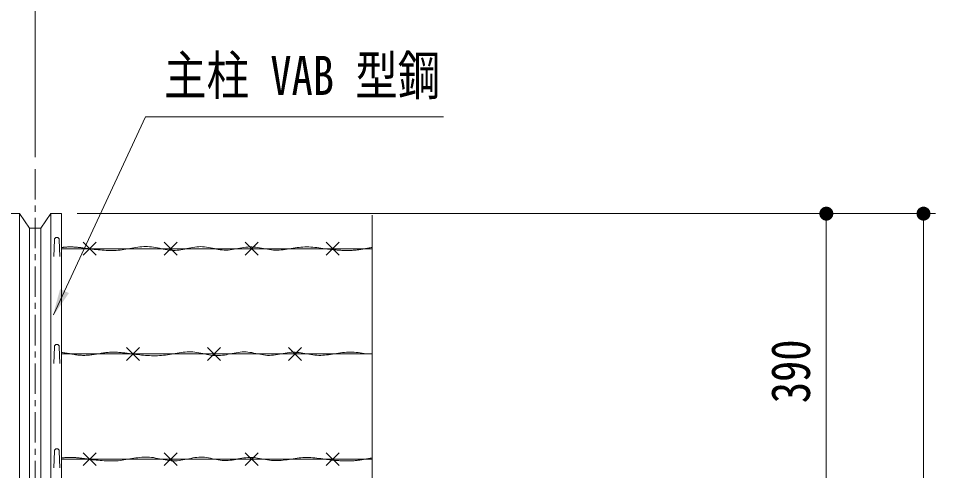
# Model space of a CAD drawing. Units: millimetres, scale not verified. Extents: x -4455 to 4455, y -3150 to 3150.
# Drawn here: x -1514 to -381, y 1175 to 1733 of the extents above; entities that cross this region are included whole.
import ezdxf
from ezdxf.enums import TextEntityAlignment as Align

# ---------------------------------------------------------------- set-up
doc = ezdxf.new("R2010")
doc.units = ezdxf.units.MM
doc.header["$LTSCALE"] = 30
doc.linetypes.add('USER1', pattern=[2, 1.25, -0.25, 0.25, -0.25])
doc.linetypes.add('USER2', pattern=[1.125, 0.75, -0.125, 0.125, -0.125])
for name, color, linetype, lineweight in [('0-0_D-STR-TXT', 3, 'Continuous', 13), ('0-2_D-STR1', 1, 'Continuous', 18), ('0-5_D-STR2', 1, 'Continuous', 13), ('0-6_D-STR-DIM', 4, 'Continuous', 13), ('0-7_D-BMK', 2, 'USER2', 13), ('0-E_SUNPOU', 1, 'Continuous', 18)]:
    doc.layers.add(name, color=color, linetype=linetype, lineweight=lineweight)
doc.styles.add('ＭＳ ゴシック', font='')
doc.styles.get('ＭＳ ゴシック').set_extended_font_data('MS Gothic')

# ---------------------------------------------------------------- blocks, each defined once
blk = doc.blocks.new('M1')
at = {"layer": '0-E_SUNPOU'}
blk.add_line((-7.5, 0), (-57.86, 0), dxfattribs=at)
for points in [[(0, 0), (-7.5, 0), (-7.44, 0.94)], [(0, 0), (-7.44, -0.94), (-7.5, 0)], [(0, 0), (-7.44, 0.94), (-7.26, 1.87)], [(0, 0), (-7.26, -1.87), (-7.44, -0.94)], [(0, 0), (-7.26, 1.87), (-6.97, 2.76)], [(0, 0), (-6.97, -2.76), (-7.26, -1.87)], [(0, 0), (-6.97, 2.76), (-6.57, 3.61)], [(0, 0), (-6.57, -3.61), (-6.97, -2.76)], [(0, 0), (-6.57, 3.61), (-6.07, 4.41)], [(0, 0), (-6.07, -4.41), (-6.57, -3.61)], [(0, 0), (-6.07, 4.41), (-5.47, 5.13)], [(0, 0), (-5.47, -5.13), (-6.07, -4.41)], [(0, 0), (-5.47, 5.13), (-4.78, 5.78)], [(0, 0), (-4.78, -5.78), (-5.47, -5.13)], [(0, 0), (-4.78, 5.78), (-4.02, 6.33)], [(0, 0), (-4.02, -6.33), (-4.78, -5.78)], [(0, 0), (-4.02, 6.33), (-3.19, 6.79)], [(0, 0), (-3.19, -6.79), (-4.02, -6.33)], [(0, 0), (-3.19, 6.79), (-2.32, 7.13)], [(0, 0), (-2.32, -7.13), (-3.19, -6.79)], [(0, 0), (-2.32, 7.13), (-1.41, 7.37)], [(0, 0), (-1.41, -7.37), (-2.32, -7.13)], [(0, 0), (-1.41, 7.37), (-0.47, 7.49)], [(0, 0), (-0.47, -7.49), (-1.41, -7.37)], [(0, 0), (-0.47, 7.49), (0.47, 7.49)], [(0, 0), (0.47, -7.49), (-0.47, -7.49)], [(0, 0), (0.47, 7.49), (1.41, 7.37)], [(0, 0), (1.41, 7.37), (2.32, 7.13)], [(0, 0), (2.32, 7.13), (3.19, 6.79)], [(0, 0), (3.19, 6.79), (4.02, 6.33)], [(0, 0), (4.02, 6.33), (4.78, 5.78)], [(0, 0), (4.78, 5.78), (5.47, 5.13)], [(0, 0), (5.47, 5.13), (6.07, 4.41)], [(0, 0), (6.07, 4.41), (6.57, 3.61)], [(0, 0), (6.57, 3.61), (6.97, 2.76)], [(0, 0), (6.97, 2.76), (7.26, 1.87)], [(0, 0), (7.26, 1.87), (7.44, 0.94)], [(0, 0), (7.44, 0.94), (7.5, 0)], [(0, 0), (1.41, -7.37), (0.47, -7.49)], [(0, 0), (2.32, -7.13), (1.41, -7.37)], [(0, 0), (3.19, -6.79), (2.32, -7.13)], [(0, 0), (4.02, -6.33), (3.19, -6.79)], [(0, 0), (4.78, -5.78), (4.02, -6.33)], [(0, 0), (5.47, -5.13), (4.78, -5.78)], [(0, 0), (6.07, -4.41), (5.47, -5.13)], [(0, 0), (6.57, -3.61), (6.07, -4.41)], [(0, 0), (6.97, -2.76), (6.57, -3.61)], [(0, 0), (7.26, -1.87), (6.97, -2.76)], [(0, 0), (7.44, -0.94), (7.26, -1.87)], [(0, 0), (7.5, 0), (7.44, -0.94)]]:
    blk.add_solid(points, dxfattribs=at)

msp = doc.modelspace()

# ---------------------------------------------------------------- linework, layer by layer
at = {"layer": '0-0_D-STR-TXT', "color": 7, "lineweight": 9}
msp.add_lwpolyline([(-988.73, 1611.09), (-1356.87, 1611.09), (-1470.33, 1366.95)], dxfattribs=at)
at = {"layer": '0-0_D-STR-TXT', "color": 7}
msp.add_solid([(-1471.3, 1364.87), (-1462.2, 1398.68), (-1451.33, 1393.63)], dxfattribs=at)
at = {"layer": '0-2_D-STR1'}
for p, q in [((-1512.49, 1491.72), (-1512.5, -362.99)), ((-1473.51, 1491.72), (-1473.52, -362.99)), ((-1473.51, 1491.72), (-1460.51, 1491.72)), ((-1460.51, 1491.72), (-1460.52, -362.99)), ((-1500.01, 1473.92), (-1500.02, -362.99)), ((-1486.01, 1473.92), (-1486.02, -362.99)), ((-1470.03, 1438.86), (-1469.28, 1459.36)), ((-1462.53, 1438.86), (-1463.28, 1459.36)), ((-1470.03, 1306.87), (-1469.28, 1327.37)), ((-1462.53, 1306.87), (-1463.28, 1327.37)), ((-1470.03, 1178), (-1469.28, 1198.5)), ((-1462.53, 1178), (-1463.28, 1198.5))]:
    msp.add_line(p, q, dxfattribs=at)
for points in [[(-1500.01, 1473.92), (-1512.49, 1491.72), (-1525.51, 1491.72)], [(-1500.01, 1473.92), (-1486.01, 1473.92), (-1473.51, 1491.72)]]:
    msp.add_lwpolyline(points, dxfattribs=at)
for centre in [(-1466.28, 1459.36), (-1466.28, 1327.37), (-1466.28, 1198.5)]:
    msp.add_arc(centre, 3, 0, 180, dxfattribs=at)
at = {"layer": '0-5_D-STR2'}
for p, q in [((-1433.63, 1456.35), (-1417.77, 1440.49)), ((-1417.77, 1456.35), (-1433.63, 1440.49)), ((-1333.63, 1456.35), (-1317.77, 1440.49)), ((-1317.77, 1456.35), (-1333.63, 1440.49)), ((-1233.63, 1456.35), (-1217.77, 1440.49)), ((-1217.77, 1456.35), (-1233.63, 1440.49)), ((-1133.63, 1456.35), (-1117.77, 1440.49)), ((-1117.77, 1456.35), (-1133.63, 1440.49)), ((-1460.51, 1448.42), (-1076.85, 1448.42)), ((-1380.05, 1326.45), (-1364.19, 1310.58)), ((-1364.19, 1326.45), (-1380.05, 1310.58)), ((-1280.05, 1326.45), (-1264.19, 1310.58)), ((-1264.19, 1326.45), (-1280.05, 1310.58)), ((-1180.05, 1326.45), (-1164.19, 1310.58)), ((-1164.19, 1326.45), (-1180.05, 1310.58)), ((-1460.51, 1318.52), (-1076.85, 1318.52)), ((-1433.63, 1196.54), (-1417.77, 1180.68)), ((-1417.77, 1196.54), (-1433.63, 1180.68)), ((-1333.63, 1196.54), (-1317.77, 1180.68)), ((-1317.77, 1196.54), (-1333.63, 1180.68)), ((-1233.63, 1196.54), (-1217.77, 1180.68)), ((-1217.77, 1196.54), (-1233.63, 1180.68)), ((-1133.63, 1196.54), (-1117.77, 1180.68)), ((-1117.77, 1196.54), (-1133.63, 1180.68)), ((-1460.51, 1188.61), (-1076.85, 1188.61))]:
    msp.add_line(p, q, dxfattribs=at)
for points in [[(-1453.21, 1450.58), (-1453.88, 1450.54), (-1454.54, 1450.5), (-1455.2, 1450.45), (-1455.87, 1450.4), (-1456.53, 1450.34), (-1457.19, 1450.27), (-1457.86, 1450.2), (-1458.52, 1450.13), (-1459.18, 1450.05), (-1459.85, 1449.97), (-1460.51, 1449.88)], [(-1427.32, 1448.42), (-1427.99, 1448.52), (-1428.65, 1448.62), (-1429.32, 1448.72), (-1429.98, 1448.82), (-1430.64, 1448.92), (-1431.31, 1449.01), (-1431.97, 1449.11), (-1432.64, 1449.2), (-1433.3, 1449.3), (-1433.96, 1449.39), (-1434.63, 1449.48), (-1435.29, 1449.57), (-1435.96, 1449.66), (-1436.62, 1449.74), (-1437.28, 1449.82), (-1437.95, 1449.9), (-1438.61, 1449.98), (-1439.28, 1450.05), (-1439.94, 1450.12), (-1440.6, 1450.19), (-1441.27, 1450.25), (-1441.93, 1450.31), (-1442.59, 1450.36), (-1443.26, 1450.41), (-1443.92, 1450.46), (-1444.59, 1450.5), (-1445.25, 1450.54), (-1445.91, 1450.58), (-1446.58, 1450.6), (-1447.24, 1450.63), (-1447.9, 1450.65), (-1448.57, 1450.66), (-1449.23, 1450.67), (-1449.9, 1450.67), (-1450.56, 1450.66), (-1451.22, 1450.65), (-1451.89, 1450.63), (-1452.55, 1450.61), (-1453.21, 1450.58)], [(-1325.05, 1446.5), (-1327.48, 1446.74), (-1329.9, 1447.07), (-1332.32, 1447.48), (-1334.74, 1447.95), (-1337.16, 1448.45), (-1339.58, 1448.95), (-1342, 1449.45), (-1344.42, 1449.92), (-1346.84, 1450.33), (-1349.27, 1450.67), (-1351.69, 1450.92), (-1354.11, 1451.05), (-1356.54, 1451.07), (-1358.97, 1451), (-1361.39, 1450.83), (-1363.82, 1450.6), (-1366.25, 1450.3), (-1368.69, 1449.95), (-1371.12, 1449.56), (-1373.55, 1449.15), (-1375.99, 1448.72), (-1378.42, 1448.3), (-1380.86, 1447.89), (-1383.3, 1447.5), (-1385.74, 1447.15), (-1388.18, 1446.85), (-1390.62, 1446.61), (-1393.07, 1446.43), (-1395.51, 1446.32), (-1397.95, 1446.26), (-1400.4, 1446.26), (-1402.84, 1446.3), (-1405.29, 1446.39), (-1407.74, 1446.51), (-1410.18, 1446.68), (-1412.63, 1446.87), (-1415.08, 1447.09), (-1417.53, 1447.33), (-1419.98, 1447.58)], [(-1230.42, 1450.5), (-1232.86, 1450.28), (-1235.29, 1449.97), (-1237.72, 1449.58), (-1240.15, 1449.14), (-1242.58, 1448.68), (-1245.02, 1448.22), (-1247.45, 1447.78), (-1249.88, 1447.39), (-1252.31, 1447.07), (-1254.73, 1446.83), (-1257.16, 1446.71), (-1259.58, 1446.73), (-1262.01, 1446.9), (-1264.43, 1447.19), (-1266.85, 1447.58), (-1269.27, 1448.05), (-1271.69, 1448.55), (-1274.11, 1449.07), (-1276.53, 1449.58), (-1278.95, 1450.05), (-1281.37, 1450.45), (-1283.79, 1450.75), (-1286.21, 1450.94), (-1288.63, 1450.98), (-1291.06, 1450.88), (-1293.49, 1450.66), (-1295.91, 1450.34), (-1298.34, 1449.95), (-1300.77, 1449.5), (-1303.2, 1449.01), (-1305.63, 1448.51), (-1308.06, 1448.02), (-1310.49, 1447.56), (-1312.92, 1447.14), (-1315.35, 1446.79), (-1317.78, 1446.54), (-1320.21, 1446.39), (-1322.63, 1446.38), (-1325.05, 1446.5)], [(-1135.47, 1448.42), (-1137.91, 1448.79), (-1140.36, 1449.14), (-1142.8, 1449.48), (-1145.24, 1449.8), (-1147.68, 1450.08), (-1150.12, 1450.31), (-1152.56, 1450.49), (-1155, 1450.62), (-1157.44, 1450.67), (-1159.87, 1450.64), (-1162.31, 1450.53), (-1164.75, 1450.33), (-1167.19, 1450.07), (-1169.63, 1449.75), (-1172.06, 1449.39), (-1174.5, 1449.01), (-1176.94, 1448.61), (-1179.37, 1448.22), (-1181.81, 1447.84), (-1184.24, 1447.49), (-1186.68, 1447.19), (-1189.11, 1446.94), (-1191.54, 1446.77), (-1193.97, 1446.68), (-1196.41, 1446.69), (-1198.84, 1446.81), (-1201.27, 1447.04), (-1203.7, 1447.35), (-1206.13, 1447.73), (-1208.56, 1448.15), (-1210.98, 1448.59), (-1213.41, 1449.03), (-1215.84, 1449.46), (-1218.27, 1449.85), (-1220.7, 1450.18), (-1223.13, 1450.43), (-1225.56, 1450.58), (-1227.99, 1450.61), (-1230.42, 1450.5)], [(-1419.98, 1447.58), (-1422.43, 1447.86), (-1424.87, 1448.13), (-1427.32, 1448.42)], [(-1122.55, 1447.02), (-1123.72, 1447.13), (-1124.9, 1447.25), (-1126.07, 1447.37), (-1127.25, 1447.49), (-1128.42, 1447.62), (-1129.6, 1447.75), (-1130.77, 1447.88), (-1131.95, 1448.01), (-1133.12, 1448.15), (-1134.3, 1448.28), (-1135.47, 1448.42)], [(-1076.85, 1449.94), (-1078.02, 1449.76), (-1079.19, 1449.57), (-1080.36, 1449.38), (-1081.52, 1449.18), (-1082.69, 1448.98), (-1083.86, 1448.77), (-1085.03, 1448.57), (-1086.2, 1448.36), (-1087.37, 1448.16), (-1088.54, 1447.96), (-1089.71, 1447.77), (-1090.88, 1447.59), (-1092.05, 1447.41), (-1093.22, 1447.24), (-1094.39, 1447.08), (-1095.56, 1446.94), (-1096.73, 1446.8), (-1097.91, 1446.68), (-1099.08, 1446.58), (-1100.25, 1446.49), (-1101.42, 1446.42), (-1102.59, 1446.36), (-1103.77, 1446.31), (-1104.94, 1446.28), (-1106.11, 1446.26), (-1107.28, 1446.25), (-1108.46, 1446.26), (-1109.63, 1446.27), (-1110.81, 1446.29), (-1111.98, 1446.33), (-1113.15, 1446.37), (-1114.33, 1446.43), (-1115.5, 1446.49), (-1116.68, 1446.56), (-1117.85, 1446.64), (-1119.02, 1446.73), (-1120.2, 1446.82), (-1121.37, 1446.92), (-1122.55, 1447.02)], [(-1430.2, 1316.84), (-1431.65, 1316.79), (-1433.09, 1316.77), (-1434.54, 1316.78), (-1435.98, 1316.84), (-1437.42, 1316.93), (-1438.87, 1317.06), (-1440.31, 1317.23), (-1441.75, 1317.42), (-1443.2, 1317.63), (-1444.64, 1317.86), (-1446.08, 1318.11), (-1447.52, 1318.37), (-1448.97, 1318.63), (-1450.41, 1318.9), (-1451.85, 1319.16), (-1453.3, 1319.42), (-1454.74, 1319.66), (-1456.18, 1319.89), (-1457.62, 1320.1), (-1459.07, 1320.29), (-1460.51, 1320.44), (-1460.51, 1320.44)], [(-1373.74, 1318.52), (-1375.19, 1318.73), (-1376.64, 1318.95), (-1378.09, 1319.16), (-1379.54, 1319.37), (-1380.99, 1319.57), (-1382.44, 1319.76), (-1383.89, 1319.94), (-1385.34, 1320.11), (-1386.78, 1320.26), (-1388.23, 1320.39), (-1389.68, 1320.51), (-1391.13, 1320.61), (-1392.58, 1320.68), (-1394.03, 1320.74), (-1395.48, 1320.76), (-1396.93, 1320.76), (-1398.38, 1320.73), (-1399.82, 1320.67), (-1401.27, 1320.57), (-1402.72, 1320.45), (-1404.17, 1320.31), (-1405.62, 1320.14), (-1407.06, 1319.96), (-1408.51, 1319.76), (-1409.96, 1319.54), (-1411.41, 1319.32), (-1412.85, 1319.09), (-1414.3, 1318.86), (-1415.75, 1318.62), (-1417.19, 1318.39), (-1418.64, 1318.16), (-1420.09, 1317.93), (-1421.53, 1317.72), (-1422.98, 1317.53), (-1424.42, 1317.35), (-1425.87, 1317.18), (-1427.31, 1317.04), (-1428.76, 1316.93), (-1430.2, 1316.84)], [(-1366.39, 1317.68), (-1368.84, 1317.95), (-1371.29, 1318.23), (-1373.74, 1318.52)], [(-1271.47, 1316.59), (-1273.89, 1316.83), (-1276.32, 1317.17), (-1278.74, 1317.58), (-1281.16, 1318.04), (-1283.58, 1318.54), (-1286, 1319.05), (-1288.42, 1319.55), (-1290.84, 1320.01), (-1293.26, 1320.43), (-1295.68, 1320.77), (-1298.1, 1321.02), (-1300.53, 1321.15), (-1302.95, 1321.17), (-1305.38, 1321.09), (-1307.81, 1320.93), (-1310.24, 1320.69), (-1312.67, 1320.39), (-1315.1, 1320.04), (-1317.53, 1319.65), (-1319.97, 1319.24), (-1322.4, 1318.82), (-1324.84, 1318.39), (-1327.28, 1317.98), (-1329.72, 1317.59), (-1332.16, 1317.24), (-1334.6, 1316.94), (-1337.04, 1316.7), (-1339.48, 1316.53), (-1341.92, 1316.41), (-1344.37, 1316.36), (-1346.81, 1316.35), (-1349.26, 1316.4), (-1351.71, 1316.48), (-1354.15, 1316.61), (-1356.6, 1316.77), (-1359.05, 1316.96), (-1361.5, 1317.18), (-1363.94, 1317.42), (-1366.39, 1317.68)], [(-1176.84, 1320.6), (-1179.27, 1320.38), (-1181.7, 1320.06), (-1184.14, 1319.68), (-1186.57, 1319.24), (-1189, 1318.78), (-1191.43, 1318.32), (-1193.86, 1317.88), (-1196.29, 1317.49), (-1198.72, 1317.16), (-1201.15, 1316.93), (-1203.58, 1316.81), (-1206, 1316.83), (-1208.42, 1317), (-1210.84, 1317.29), (-1213.26, 1317.68), (-1215.68, 1318.14), (-1218.1, 1318.65), (-1220.52, 1319.17), (-1222.94, 1319.67), (-1225.36, 1320.14), (-1227.78, 1320.54), (-1230.2, 1320.85), (-1232.63, 1321.03), (-1235.05, 1321.07), (-1237.48, 1320.97), (-1239.9, 1320.75), (-1242.33, 1320.44), (-1244.76, 1320.04), (-1247.19, 1319.59), (-1249.62, 1319.11), (-1252.05, 1318.61), (-1254.48, 1318.12), (-1256.91, 1317.65), (-1259.34, 1317.24), (-1261.77, 1316.89), (-1264.19, 1316.63), (-1266.62, 1316.49), (-1269.05, 1316.47), (-1271.47, 1316.59)], [(-1081.89, 1318.52), (-1084.33, 1318.88), (-1086.77, 1319.24), (-1089.21, 1319.58), (-1091.65, 1319.89), (-1094.09, 1320.17), (-1096.53, 1320.41), (-1098.97, 1320.59), (-1101.41, 1320.71), (-1103.85, 1320.76), (-1106.29, 1320.74), (-1108.73, 1320.62), (-1111.17, 1320.43), (-1113.6, 1320.16), (-1116.04, 1319.84), (-1118.48, 1319.49), (-1120.92, 1319.1), (-1123.35, 1318.71), (-1125.79, 1318.31), (-1128.22, 1317.94), (-1130.66, 1317.59), (-1133.09, 1317.28), (-1135.52, 1317.04), (-1137.96, 1316.86), (-1140.39, 1316.77), (-1142.82, 1316.79), (-1145.25, 1316.91), (-1147.68, 1317.14), (-1150.11, 1317.45), (-1152.54, 1317.82), (-1154.97, 1318.24), (-1157.4, 1318.68), (-1159.83, 1319.13), (-1162.26, 1319.56), (-1164.69, 1319.94), (-1167.12, 1320.27), (-1169.55, 1320.52), (-1171.98, 1320.67), (-1174.41, 1320.7), (-1176.84, 1320.6)], [(-1453.21, 1190.77), (-1453.88, 1190.74), (-1454.54, 1190.69), (-1455.2, 1190.64), (-1455.87, 1190.59), (-1456.53, 1190.53), (-1457.19, 1190.46), (-1457.86, 1190.39), (-1458.52, 1190.32), (-1459.18, 1190.24), (-1459.85, 1190.16), (-1460.51, 1190.07)], [(-1427.32, 1188.61), (-1427.99, 1188.71), (-1428.65, 1188.81), (-1429.32, 1188.91), (-1429.98, 1189.01), (-1430.64, 1189.11), (-1431.31, 1189.21), (-1431.97, 1189.3), (-1432.64, 1189.4), (-1433.3, 1189.49), (-1433.96, 1189.58), (-1434.63, 1189.67), (-1435.29, 1189.76), (-1435.96, 1189.85), (-1436.62, 1189.93), (-1437.28, 1190.01), (-1437.95, 1190.09), (-1438.61, 1190.17), (-1439.28, 1190.24), (-1439.94, 1190.31), (-1440.6, 1190.38), (-1441.27, 1190.44), (-1441.93, 1190.5), (-1442.6, 1190.56), (-1443.26, 1190.61), (-1443.92, 1190.65), (-1444.59, 1190.7), (-1445.25, 1190.74), (-1445.91, 1190.77), (-1446.58, 1190.8), (-1447.24, 1190.82), (-1447.91, 1190.84), (-1448.57, 1190.85), (-1449.23, 1190.86), (-1449.9, 1190.86), (-1450.56, 1190.85), (-1451.22, 1190.84), (-1451.89, 1190.83), (-1452.55, 1190.8), (-1453.21, 1190.77)], [(-1325.05, 1186.69), (-1327.48, 1186.93), (-1329.9, 1187.27), (-1332.32, 1187.68), (-1334.74, 1188.14), (-1337.16, 1188.64), (-1339.58, 1189.15), (-1342, 1189.64), (-1344.42, 1190.11), (-1346.84, 1190.53), (-1349.27, 1190.87), (-1351.69, 1191.11), (-1354.11, 1191.25), (-1356.54, 1191.27), (-1358.97, 1191.19), (-1361.39, 1191.03), (-1363.82, 1190.79), (-1366.25, 1190.49), (-1368.69, 1190.14), (-1371.12, 1189.75), (-1373.55, 1189.34), (-1375.99, 1188.91), (-1378.42, 1188.49), (-1380.86, 1188.08), (-1383.3, 1187.69), (-1385.74, 1187.34), (-1388.18, 1187.04), (-1390.62, 1186.8), (-1393.07, 1186.62), (-1395.51, 1186.51), (-1397.95, 1186.45), (-1400.4, 1186.45), (-1402.84, 1186.49), (-1405.29, 1186.58), (-1407.74, 1186.71), (-1410.18, 1186.87), (-1412.63, 1187.06), (-1415.08, 1187.28), (-1417.53, 1187.52), (-1419.98, 1187.78)], [(-1230.42, 1190.7), (-1232.86, 1190.48), (-1235.29, 1190.16), (-1237.72, 1189.77), (-1240.15, 1189.34), (-1242.58, 1188.88), (-1245.02, 1188.42), (-1247.45, 1187.98), (-1249.88, 1187.58), (-1252.31, 1187.26), (-1254.73, 1187.02), (-1257.16, 1186.91), (-1259.58, 1186.92), (-1262.01, 1187.09), (-1264.43, 1187.39), (-1266.85, 1187.78), (-1269.27, 1188.24), (-1271.69, 1188.74), (-1274.11, 1189.26), (-1276.53, 1189.77), (-1278.95, 1190.24), (-1281.37, 1190.64), (-1283.79, 1190.95), (-1286.21, 1191.13), (-1288.63, 1191.17), (-1291.06, 1191.07), (-1293.49, 1190.85), (-1295.91, 1190.53), (-1298.34, 1190.14), (-1300.77, 1189.69), (-1303.2, 1189.21), (-1305.63, 1188.71), (-1308.06, 1188.21), (-1310.49, 1187.75), (-1312.92, 1187.33), (-1315.35, 1186.98), (-1317.78, 1186.73), (-1320.21, 1186.58), (-1322.63, 1186.57), (-1325.05, 1186.69)], [(-1135.47, 1188.61), (-1137.91, 1188.98), (-1140.36, 1189.34), (-1142.8, 1189.68), (-1145.24, 1189.99), (-1147.68, 1190.27), (-1150.12, 1190.5), (-1152.56, 1190.69), (-1155, 1190.81), (-1157.44, 1190.86), (-1159.87, 1190.83), (-1162.31, 1190.72), (-1164.75, 1190.52), (-1167.19, 1190.26), (-1169.63, 1189.94), (-1172.06, 1189.58), (-1174.5, 1189.2), (-1176.94, 1188.8), (-1179.37, 1188.41), (-1181.81, 1188.03), (-1184.24, 1187.68), (-1186.68, 1187.38), (-1189.11, 1187.13), (-1191.54, 1186.96), (-1193.97, 1186.87), (-1196.41, 1186.88), (-1198.84, 1187), (-1201.27, 1187.23), (-1203.7, 1187.54), (-1206.13, 1187.92), (-1208.56, 1188.34), (-1210.98, 1188.78), (-1213.41, 1189.23), (-1215.84, 1189.65), (-1218.27, 1190.04), (-1220.7, 1190.37), (-1223.13, 1190.62), (-1225.56, 1190.77), (-1227.99, 1190.8), (-1230.42, 1190.7)], [(-1076.85, 1190.14), (-1078.02, 1189.95), (-1079.19, 1189.76), (-1080.36, 1189.57), (-1081.52, 1189.37), (-1082.69, 1189.17), (-1083.86, 1188.96), (-1085.03, 1188.76), (-1086.2, 1188.56), (-1087.37, 1188.35), (-1088.54, 1188.16), (-1089.71, 1187.96), (-1090.88, 1187.78), (-1092.05, 1187.6), (-1093.22, 1187.43), (-1094.39, 1187.27), (-1095.56, 1187.13), (-1096.73, 1186.99), (-1097.91, 1186.88), (-1099.08, 1186.77), (-1100.25, 1186.69), (-1101.42, 1186.61), (-1102.59, 1186.55), (-1103.77, 1186.51), (-1104.94, 1186.47), (-1106.11, 1186.45), (-1107.28, 1186.44), (-1108.46, 1186.45), (-1109.63, 1186.46), (-1110.81, 1186.49), (-1111.98, 1186.52), (-1113.15, 1186.57), (-1114.33, 1186.62), (-1115.5, 1186.68), (-1116.68, 1186.75), (-1117.85, 1186.83), (-1119.02, 1186.92), (-1120.2, 1187.01), (-1121.37, 1187.11), (-1122.55, 1187.22)], [(-1419.98, 1187.78), (-1422.43, 1188.05), (-1424.87, 1188.33), (-1427.32, 1188.61)], [(-1122.55, 1187.22), (-1123.72, 1187.33), (-1124.9, 1187.44), (-1126.07, 1187.56), (-1127.25, 1187.68), (-1128.42, 1187.81), (-1129.6, 1187.94), (-1130.77, 1188.07), (-1131.95, 1188.2), (-1133.12, 1188.34), (-1134.3, 1188.47), (-1135.47, 1188.61)]]:
    msp.add_lwpolyline(points, dxfattribs=at)
at = {"layer": '0-6_D-STR-DIM', "color": 1, "lineweight": 18}
for p, q in [((-1493.02, 1561.63), (-1493.02, 1862.89)), ((-1441.01, 1491.72), (-381, 1491.72)), ((-1441.01, 1491.72), (-501, 1491.72)), ((-516, 1136.51), (-516, 1457.22)), ((-396, 1457.22), (-396, -123.49))]:
    msp.add_line(p, q, dxfattribs=at)
at = {"layer": '0-6_D-STR-DIM'}
msp.add_line((-1076.85, 1489.71), (-1076.85, 574.77), dxfattribs=at)
at = {"layer": '0-7_D-BMK', "linetype": 'USER1'}
msp.add_line((-1493.02, 1546.63), (-1493.02, -385.83), dxfattribs=at)

# ---------------------------------------------------------------- block references
at = {"layer": '0-6_D-STR-DIM', "xscale": 1.15, "yscale": 1.15, "rotation": 90}
for p in [(-516, 1491.72), (-396, 1491.72)]:
    msp.add_blockref('M1', p, dxfattribs=at)

# ---------------------------------------------------------------- texts
at = {"layer": '0-0_D-STR-TXT', "style": 'ＭＳ ゴシック', "width": 0.8}
msp.add_text('主柱 VAB 型鋼', height=48.17, dxfattribs=at).set_placement((-1333.94, 1623.81), align=Align.BOTTOM_LEFT)
at = {"layer": '0-6_D-STR-DIM', "color": 3, "style": 'ＭＳ ゴシック', "width": 0.8}
msp.add_text('390', height=48.17, rotation=90, dxfattribs=at).set_placement((-521.75, 1257.76), align=Align.BOTTOM_LEFT)

doc.saveas('drawing.dxf')
